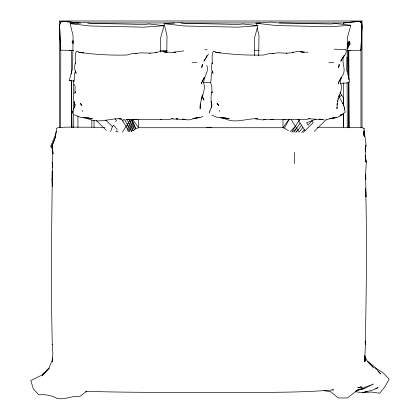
<?xml version="1.0" encoding="UTF-8"?>
<svg xmlns="http://www.w3.org/2000/svg" width="420" height="420" viewBox="0 0 420 420"><rect width="100%" height="100%" fill="white"/><g stroke="black" fill="none" stroke-linecap="round" stroke-linejoin="round"><path stroke-width="0.63" d="M91.849 127.171L91.849 120.089M343.628 127.507L343.628 113.132M343.628 105.945L343.628 98.138L339.98 92.416M343.628 23.247L343.628 22.932L359.121 21.252L359.856 21.541M317.247 127.265L360.99 127.328L364.166 128.441L364.151 136.085L363.925 131.082M52.657 167.155L52.453 162.183L51.34 257.911L51.618 310.207L52.264 344.783L52.852 353.483L52.295 361.631L52.705 359.2M52.017 179.618L52.143 170.825M160.414 52.127L160.634 37.847L163.973 25.699L149.195 23.977L143.834 24.46L90.3 23.284L85.386 22.538L70.135 23.641L73.091 35.931L72.592 68.386L69.253 80.535L74.361 81.128M166.766 52.159L167.013 35.931L164.057 23.641L179.309 22.538L184.222 23.284L237.757 24.46L243.117 23.977L257.901 25.699L254.562 37.847L254.289 55.377M258.689 55.928L259.003 35.6L257.213 28.156M346.999 50.458L360.959 50.211L362.008 25.793M360.959 50.185L361.945 25.221M365.153 155.4L366.287 162.22L365.741 170.835L365.773 179.519L365.61 175.234M200.267 103.908L200.167 108.885C199.39 100.842 204.703 93.765 204.419 85.922C201.227 78.603 209.738 72.849 206.803 65.441M337.034 104.942L337.16 103.394M365.201 149.278L365.558 145.016L365.311 153.368L365.699 162.083M73.033 112.55L72.991 110.822L72.786 113.285L72.854 112.912M212.153 91.518C210.488 95.828 210.903 100.9 211.869 105.41L211.097 101.682L211.796 104.864L211.297 107.536C213.759 101.414 207.916 114.817 209.711 112.912M75.295 91.518L75.117 92.715M59.624 25.232L60.611 50.169L73.458 50.453L69.29 50.426M52.731 166.142L52.143 162.514L52.82 153.715L52.427 144.974L55.55 136.747L56.501 128.447L58.385 127.439L68.985 127.108L105.079 127.318M365.221 151.363L366.119 145.204L364.964 136.49L363.867 132.358M337.444 101.651L337.633 100.49M338.289 98.606L337.076 105.625L337.019 108.885L337.003 107.174M59.603 25.253L60.769 22.344M110.712 131.56L111.62 128.347L113.458 125.123L117.332 129.56M82.514 111.552L82.714 110.507M219.366 111.552L219.566 110.507M211.969 92.715L212.09 92.169L212.011 92.453C211.58 89.15 212.557 85.995 210.656 83.008C211.481 79.06 210.641 74.886 212.357 71.143L212.536 72.114L212.231 70.907M52.642 357.898L51.965 360.885L48.83 368.403L42.173 375.543L49.066 368.135L41.869 375.097L30.796 380.504L33.28 388.778L38.808 394.879C45.176 394.154 51.597 395.419 57.241 398.444C64.869 400.008 72.088 395.619 79.847 396.375L86.867 391.13M73.768 81.648C75.028 78.194 73.647 74.434 75.505 71.143L75.684 72.114L75.374 70.907L76.209 73.432C74.319 70.13 74.288 66.454 75.369 62.905L75.264 63.803C75.721 59.566 74.419 55.12 76.419 51.14L79.984 52.411L83.648 52.883L78.839 52.264C94.736 54.584 110.796 55.419 126.824 55.025L132.636 53.487L136.92 53.434L135.114 53.54L141.435 52.799L150.15 53.188L149.693 53.198L156.45 52.652M256.615 25.672L256.016 23.189L271.42 22.076L276.386 22.827L330.461 24.014L335.874 23.53L350.805 25.268L347.435 37.538L346.925 70.324L349.766 82.115M201.054 99.288L202.346 94.978M337.911 99.288L339.014 95.597M56.506 131.213L54.322 137.781L50.647 146.244L52.841 149.263M338.877 96.647C340.683 92.447 342.437 87.764 340.662 83.228C340.405 80.11 341.15 76.996 343.135 74.524C346.232 68.318 340.662 61.567 344.148 55.508L340.751 61.22C341.943 57.362 348.395 53.434 345.555 49.114L343.943 49.744L334.142 49.156M202.125 81.475L201.322 83.596L204.43 77.464L203.6 78.608M338.977 81.475L338.179 83.596L341.281 77.464L339.181 80.945M55.55 136.747L55.792 136.19L52.427 144.974L52.705 149.468M73.311 109.73L74.912 106.349L74.445 107.536L74.944 104.864L74.245 101.682L75.017 105.41L74.209 102.002M74.487 93.718L75.238 92.169L75.159 92.453C74.267 89.686 76.272 86.667 74.072 84.268M116.014 131.786L116.603 130.714L117.978 132.053M202.325 80.945L203.343 79.076M127.024 119.585L133.067 130.72L135.718 128.725L138.584 127.722L282.986 127.722L284.435 128.1L289.139 119.537M60.254 23.163L60.496 22.727M73.138 42.079L72.523 41.113L72.004 41.927L73.232 43.859M299.775 119.38L298.772 120.965L304.973 130.714M291.8 132.022L299.649 119.579M115.694 121.611L116.44 120.44L114.996 118.503M122.435 132.064L130.405 119.527M347.209 44.011L349.046 41.113L349.566 41.927L347.424 45.307L348.112 47.948L346.999 49.203M349.319 41.496L347.177 44.877L347.424 45.307M347.634 45.78L349.776 42.399L349.955 42.908L347.114 47.224M122.735 121.065L123.779 119.427M206.441 57.036L203.9 61.22L208.425 54.175M206.341 56.453L207.029 55.435M293.885 132.269L300.163 123.149M361.095 386.311L360.502 387.067M288.96 119.39L282.986 127.722L282.986 119.264M360.696 22.796L362.024 21L59.546 21L59.546 127.255M296.405 132.153L301.523 125.286M347.235 47.728L350.096 43.444L350.196 44L346.962 48.688M302.878 127.423L299.135 132.064L291.097 119.427M48.83 368.403L49.066 368.135M301.655 132.515L304.238 129.56M60.753 22.365L61.073 22.008M342.599 103.719L343.628 102.674L342.599 103.682M290.147 131.607L295.459 126.278M339.334 97.288L341.649 95.03M314.302 131.229L326.167 119.684M303.13 132.5L313.236 122.682L311.981 120.703L306.621 122.782L308.112 125.123L311.981 120.703L316.16 119.133M202.745 116.204L200.928 117.474L195.242 118.22L189.304 119.873L185.372 119.737L182.553 119.059L185.614 119.726L182.941 119.348L184.611 119.385M292.614 131.933L296.683 128.205M61.052 22.034L61.394 21.73M73.148 40.498L72.823 40.777L73.437 41.743M360.518 387.03L359.835 387.566M295.554 132.127L297.911 130.132M356.003 390.653L364.019 388.663L373.695 383.98L357.824 390.002L347.44 397.955L338.242 397.961L330.75 391.718L323.925 390.679M342.699 114.235L340.646 115.516M61.373 21.756L62.087 21.357M360.197 387.308L359.121 387.818L357.83 387.676L359.137 387.781M343.812 113.174L344.899 112.581L345.035 111.647L344.153 106.444M340.31 115.133L342.269 114.093L339.974 115.815L342.179 113.967C338.342 119.086 331.527 117.605 326.156 119.873M61.714 21.536L62.449 21.262L77.942 22.943M363.809 128.583L364.166 128.441M367.222 391.204L362.387 392.784L355.115 391.603M375.68 388.437L378.094 387.644L373.553 389.807L362.387 392.784L371.06 392.018L379.78 393.22L384.946 386.61L389.204 379.213L383.177 372.781L375.018 367.742M336.656 117.374L334.026 117.579M159.616 51.686L155.405 52.752M173.056 118.582C168.998 120.062 164.714 119.107 160.493 119.579L161.291 119.574L133.576 119.579L136.595 119.495M309.913 118.582C305.855 120.062 301.565 119.107 297.344 119.579L298.147 119.574L291.916 119.721M356.591 390.327L357.824 390.002M356.454 390.532L364.019 388.663M128.772 119.516L125.622 119.926M265.629 119.516L262.474 119.926L255.675 118.766L257.67 118.797C246.477 118.062 234.281 124.472 223.939 117.952M127.906 119.648L128.882 119.453M265.739 119.453L263.723 119.642L273.871 119.495M183.871 50.852L173.696 52.274M196.933 117.679L198.702 117.39M334.378 117.579L335.554 117.39M60.769 50.132L60.611 127.528M163.973 25.699L143.792 27.169L90.258 25.993L70.135 23.641M257.901 25.699L237.715 27.169L184.18 25.993L164.057 23.641M350.805 25.268L330.419 26.749L276.344 25.562L256.016 23.189M69.253 80.535L70.555 80.441M340.284 83.433L348.631 82.829M174.158 52.306L175.833 52.206C170.599 52.721 165.417 51.744 160.256 51.524M192.05 62.769L196.859 62.517M328.907 62.769L333.711 62.517M197.111 117.579L199.4 117.49M130.62 119.705L137.02 119.495M273.446 119.495L270.428 119.579L285.905 119.385L284.834 119.427L291.469 119.726M183.787 119.348L180.306 119.401L176.09 118.876L177.844 118.913L174.269 119.123L171.712 118.718M324.403 119.931L319.41 119.059L322.471 119.726L308.564 118.718M347.356 50.453L348.086 50.453L348.264 76.671M332.356 389.886L333.632 389.886C292.299 393.44 250.714 391.97 209.26 392.474C167.947 392.264 126.604 392.69 85.349 391.235M206.698 127.292L211.811 127.286M62.433 21.284L80.567 22.943M87.78 22.932L174.374 22.943M180.936 22.932L260.316 22.943M279.342 22.932L343.628 22.943L359.499 21.383M159.941 50.468L167.16 50.468M254.237 50.468L259.003 50.468M320.644 119.348L319.798 119.348L321.463 119.385M204.792 49.728L207.091 49.744M307.96 52.248C302.636 52.416 297.376 50.437 292.257 52.752L293.307 52.652L286.545 53.198L287.002 53.188L278.287 52.799L271.966 53.54L273.772 53.434L269.488 53.487L263.676 55.025C247.653 55.419 231.588 54.584 215.691 52.264L220.505 52.883M203.553 82.362L210.735 82.52M126.866 119.642L129.696 119.726M223.062 117.621L220.253 117.422L229.204 118.618L225.587 118.225M86.21 117.621L83.396 117.422L86.604 117.663M360.36 50.106L360.959 50.153L360.959 127.528M86.074 117.632L84.473 117.548L92.353 118.618L88.736 118.225M225.892 118.923L220.201 117.516L221.855 117.878L217.607 117.485L211.722 115.159M89.035 118.923L83.349 117.516L85.003 117.878L80.755 117.485L74.099 114.739M121.879 119.264L118.823 118.766L120.818 118.797C109.62 118.062 97.43 124.472 87.087 117.952L88.63 118.839M216.835 52.411L213.271 51.14C211.271 55.12 212.572 59.566 212.121 63.803L212.221 62.905C211.139 66.454 211.176 70.13 213.066 73.432L212.394 71.411M224.784 117.81L227.047 118.377M87.932 117.81L90.19 118.377M220.778 117.453L224.217 118.34M83.927 117.453L85.643 117.894M284.435 128.1L288.503 130.72M223.965 117.957L225.482 118.839M359.835 21.504L360.197 21.761M367.526 361.342L374.115 366.413L380.819 373.984L378.005 371.306M360.176 21.725L360.817 22.375M105.588 120.015L112.46 126.698M106.355 130.337L96.311 120.572M367.379 361.436L373.459 367.558L366.907 360.56L364.665 355.304M360.502 22.003L361.095 22.759M361.163 387.019L362.024 388.185L362.024 386.873M59.546 21L60.407 22.166M132.615 119.39L138.584 127.722L138.584 119.264M121.391 118.965L126.095 126.305M129.434 131.497L126.116 126.278L128.321 131.702M72.251 41.496L73.169 42.945M124.446 119.427L131.544 131.502M361.074 22.722L361.552 23.662M342.925 103.861L339.444 97.23M203.91 99.902L202.587 97.23L203.936 99.939L202.776 97.655L202.393 94.978M129.255 119.422L134.358 129.607L131.392 119.795M131.544 119.695L135.718 128.725L132.195 119.642M52.222 146.422L51.728 145.247L52.983 153.962L52.784 150.749M127.339 124.346L129.906 131.276M361.531 23.625L361.967 25.263M128.567 122.42L131.66 131.45M129.796 120.493L133.067 130.72M364.739 357.431L365.731 361.216L364.817 356.407M361.709 24.134L361.846 24.67M344.211 107.011L344.683 109.478M363.925 134.431L364.256 136.3L363.925 130.51M365.19 155.762L366.287 162.22M52.731 165.438L52.29 162.362L52.589 167.234M363.909 132.421L364.171 134.353M365.211 157.201L365.516 160.251M365.206 341.103L365.411 344.284L364.639 361.967L364.423 358.04M365.185 341.549L365.353 344.626C366.209 292.514 367.169 240.356 365.642 188.244L365.999 196.933L365.61 174.043M59.561 25.804L60.611 50.185M52.007 179.487L52.295 186.464M209.843 110.822L209.853 111.153M72.991 110.822L73.001 111.153M52.259 344.416L52.264 344.783M339.245 94.978L339.26 96.133M348.306 82.567L348.616 127.79M71.358 50.437L71.521 74.036M71.568 80.593L71.894 127.785M348.448 50.453L348.611 78.635M348.626 81.911L348.889 127.79M71.531 80.593L71.799 127.785M348.957 79.942L348.826 50.447A25.426 0.268 0 0 0 350.238 50.442M348.968 81.911L349.172 127.79M347.014 57.01L347.067 71.431M347.109 82.572L347.272 127.796M73.568 80.603L73.678 110.098M73.689 113.374L73.742 127.796M71.495 80.593L71.705 127.785M362.024 21L362.024 127.88M343.628 22.911L343.628 23.982M343.628 82.803L343.628 106.181M343.628 113.389L343.628 127.155M294.536 152.439L294.536 163.59M94.043 120.325L94.043 127.523M77.942 22.911L77.942 23.247M77.942 116.009L77.942 127.507M202.099 65.835L201.81 67.667L202.382 64.323L202.099 65.835M338.951 65.835L338.662 67.667L339.234 64.323L338.951 65.835M195.841 118.02L192.922 118.613L198.403 117.621L195.841 118.02M332.693 118.02L329.774 118.613L335.255 117.621L332.693 118.02M303.98 52.301L300.106 51.676L303.98 52.301M167.129 52.301L163.254 51.676L167.129 52.301M218.053 104.554L217.035 103.331L218.747 105.556L218.053 104.554M81.197 104.554L80.178 103.331L81.895 105.556L81.197 104.554"/></g></svg>
